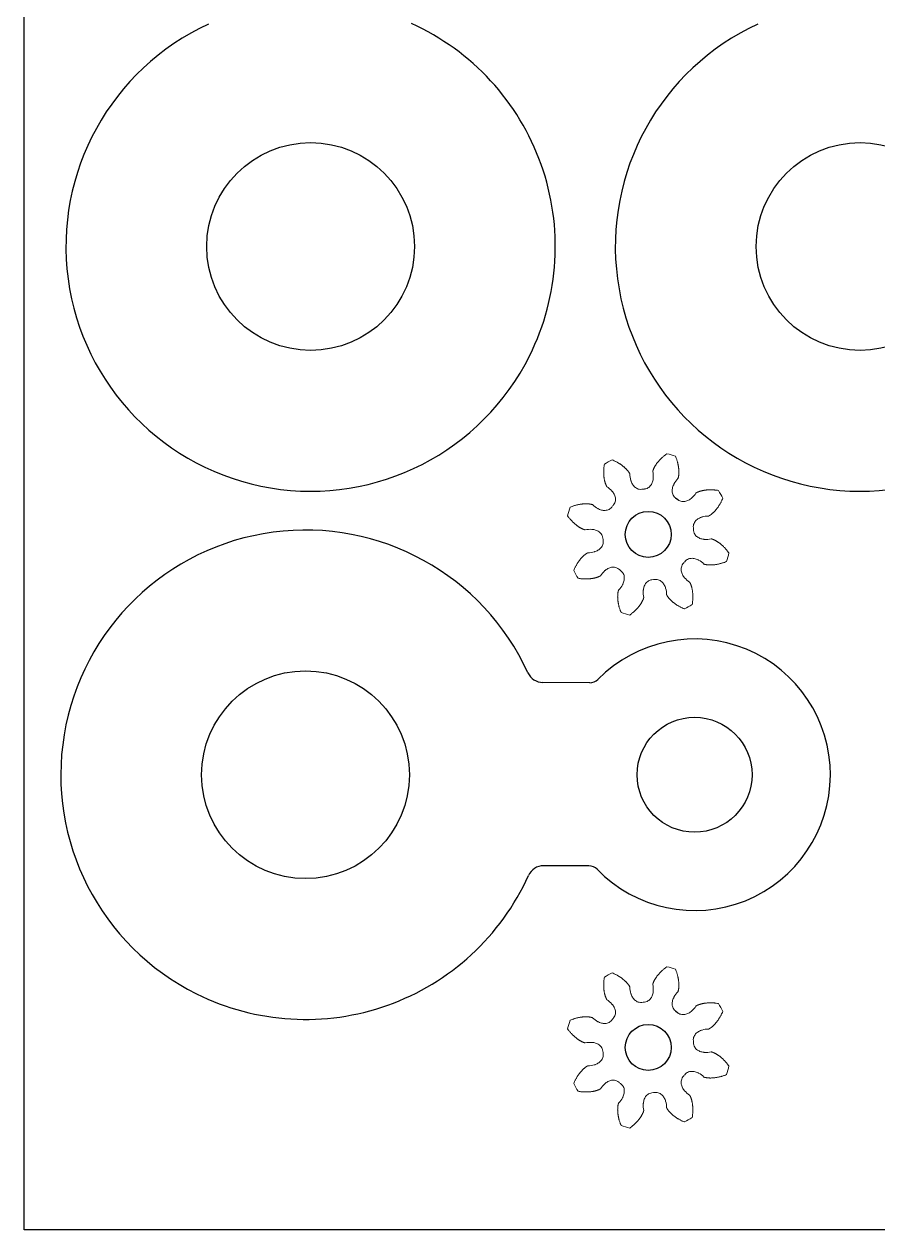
# Model space of a CAD drawing. Header units: inches. Extents: x -135.5 to -117.5, y -14 to -2.
# Drawn here: x -135.47 to -130.83, y -13.98 to -7.43 of the extents above; entities that cross this region are included whole.
import ezdxf

# ---------------------------------------------------------------- set-up
doc = ezdxf.new("R2010")
doc.units = ezdxf.units.IN
doc.header["$MEASUREMENT"] = 0
doc.layers.add('Layer4', color=6, linetype='Continuous')
doc.layers.add('Layer6', color=2, linetype='Continuous')

msp = doc.modelspace()

# ---------------------------------------------------------------- linework, layer by layer
at = {"color": 7, "linetype": 'Continuous', "lineweight": 15}
for centre, radius, start, end in [((-132.0769, -10.1997), 0.45, 70.82739, 77.02975), ((-132.0769, -10.1997), 0.45, 115.82739, 122.02975), ((-132.0769, -10.1997), 0.2475, 94.70435, 98.15279), ((-132.0769, -10.1997), 0.45, 25.82739, 32.02975), ((-132.0769, -10.1997), 0.45, 160.82739, 167.02975), ((-132.0769, -10.1997), 0.2475, 139.70435, 143.15279), ((-132.0769, -10.1997), 0.2475, 184.70435, 188.15279), ((-132.0769, -10.1997), 0.2475, 4.70435, 8.15279), ((-132.0769, -10.1997), 0.2475, 319.70435, 323.15279), ((-132.0769, -10.1997), 0.45, 340.82739, 347.02975), ((-132.0769, -10.1997), 0.45, 205.82739, 212.02975), ((-132.0769, -10.1997), 0.2475, 229.70435, 233.15279), ((-132.0769, -10.1997), 0.2475, 274.70435, 278.15279), ((-132.0769, -10.1997), 0.45, 295.82739, 302.02975), ((-132.0769, -10.1997), 0.45, 250.82739, 257.02975), ((-132.0769, -12.9883), 0.45, 115.82739, 122.02975), ((-132.0769, -12.9883), 0.45, 70.82739, 77.02975), ((-132.0769, -12.9883), 0.2475, 94.70435, 98.15279), ((-132.0769, -12.9883), 0.45, 25.82739, 32.02975), ((-132.0769, -12.9883), 0.45, 160.82739, 167.02975), ((-132.0769, -12.9883), 0.2475, 139.70435, 143.15279), ((-132.0769, -12.9883), 0.2475, 4.70435, 8.15279), ((-132.0769, -12.9883), 0.2475, 184.70435, 188.15279), ((-132.0769, -12.9883), 0.45, 340.82739, 347.02975), ((-132.0769, -12.9883), 0.2475, 319.70435, 323.15279), ((-132.0769, -12.9883), 0.45, 205.82739, 212.02975), ((-132.0769, -12.9883), 0.2475, 229.70435, 233.15279), ((-132.0769, -12.9883), 0.2475, 274.70435, 278.15279), ((-132.0769, -12.9883), 0.45, 295.82739, 302.02975), ((-132.0769, -12.9883), 0.45, 250.82739, 257.02975)]:
    msp.add_arc(centre, radius, start, end, dxfattribs=at)
for points, knots in [([(-132.0526, -9.8573), (-132.0524, -9.8566), (-132.0521, -9.8554), (-132.0515, -9.8535), (-132.0509, -9.8516), (-132.0501, -9.8494), (-132.0493, -9.8471), (-132.0482, -9.8446), (-132.0471, -9.8419), (-132.0457, -9.8391), (-132.0442, -9.8361), (-132.0426, -9.8329), (-132.0407, -9.8296), (-132.0387, -9.8261), (-132.0364, -9.8226), (-132.0339, -9.8189), (-132.0312, -9.8151), (-132.0283, -9.8111), (-132.0252, -9.8071), (-132.0218, -9.803), (-132.0182, -9.7988), (-132.0143, -9.7946), (-132.0102, -9.7903), (-132.0058, -9.786), (-132.0011, -9.7816), (-131.9962, -9.7772), (-131.991, -9.7728), (-131.9842, -9.7673), (-131.9791, -9.7635), (-131.9759, -9.7611)], [0, 0, 0, 0, 0.0152279, 0.0296475, 0.0457635, 0.0635759, 0.0830848, 0.10429, 0.1271917, 0.1517898, 0.1780843, 0.2060752, 0.2357626, 0.2671464, 0.3002266, 0.3350032, 0.3714762, 0.4096457, 0.4495116, 0.4910739, 0.5343326, 0.5792877, 0.6259393, 0.6742873, 0.7243317, 0.7760725, 0.8295097, 0.8846434, 0.9790812, 0.9790812, 0.9790812, 0.9790812]), ([(-132.3018, -9.9404), (-132.3021, -9.9398), (-132.3027, -9.9387), (-132.3037, -9.937), (-132.3046, -9.9352), (-132.3056, -9.9331), (-132.3066, -9.9308), (-132.3077, -9.9283), (-132.3088, -9.9256), (-132.3098, -9.9227), (-132.3109, -9.9195), (-132.312, -9.9161), (-132.313, -9.9124), (-132.314, -9.9085), (-132.3149, -9.9044), (-132.3158, -9.9), (-132.3166, -9.8954), (-132.3173, -9.8906), (-132.3179, -9.8855), (-132.3184, -9.8803), (-132.3188, -9.8747), (-132.319, -9.869), (-132.3192, -9.863), (-132.3191, -9.8569), (-132.3189, -9.8505), (-132.3186, -9.8439), (-132.318, -9.837), (-132.3171, -9.8284), (-132.3162, -9.8221), (-132.3155, -9.8182)], [0, 0, 0, 0, 0.0152279, 0.0296475, 0.0457635, 0.0635759, 0.0830848, 0.10429, 0.1271917, 0.1517898, 0.1780843, 0.2060752, 0.2357626, 0.2671464, 0.3002266, 0.3350032, 0.3714762, 0.4096457, 0.4495116, 0.4910739, 0.5343326, 0.5792877, 0.6259393, 0.6742873, 0.7243317, 0.7760725, 0.8295097, 0.8846434, 0.9790812, 0.9790812, 0.9790812, 0.9790812]), ([(-132.2729, -9.7946), (-132.2692, -9.7962), (-132.2634, -9.7988), (-132.2556, -9.8026), (-132.2496, -9.8057), (-132.2438, -9.8089), (-132.2382, -9.8122), (-132.233, -9.8154), (-132.228, -9.8187), (-132.2233, -9.822), (-132.2188, -9.8252), (-132.2146, -9.8285), (-132.2107, -9.8317), (-132.2069, -9.8348), (-132.2035, -9.838), (-132.2002, -9.841), (-132.1972, -9.844), (-132.1945, -9.8469), (-132.1919, -9.8497), (-132.1896, -9.8524), (-132.1875, -9.855), (-132.1855, -9.8575), (-132.1838, -9.8599), (-132.1822, -9.8621), (-132.1809, -9.8642), (-132.1796, -9.8661), (-132.1786, -9.8679), (-132.1776, -9.8696), (-132.1771, -9.8707), (-132.1768, -9.8713)], [0.0209188, 0.0209188, 0.0209188, 0.0209188, 0.1153566, 0.1704903, 0.2239275, 0.2756683, 0.3257127, 0.3740607, 0.4207123, 0.4656674, 0.5089261, 0.5504884, 0.5903543, 0.6285238, 0.6649968, 0.6997734, 0.7328536, 0.7642374, 0.7939248, 0.8219157, 0.8482102, 0.8728083, 0.89571, 0.9169152, 0.9364241, 0.9542365, 0.9703525, 0.9847721, 1, 1, 1, 1]), ([(-131.9291, -9.7746), (-131.9276, -9.7783), (-131.9253, -9.7843), (-131.9225, -9.7925), (-131.9204, -9.799), (-131.9186, -9.8054), (-131.917, -9.8115), (-131.9156, -9.8176), (-131.9144, -9.8234), (-131.9133, -9.8291), (-131.9125, -9.8345), (-131.9118, -9.8398), (-131.9113, -9.8449), (-131.9109, -9.8497), (-131.9106, -9.8544), (-131.9105, -9.8588), (-131.9105, -9.8631), (-131.9106, -9.8671), (-131.9108, -9.8709), (-131.911, -9.8744), (-131.9114, -9.8778), (-131.9118, -9.8809), (-131.9122, -9.8838), (-131.9127, -9.8865), (-131.9132, -9.8889), (-131.9137, -9.8911), (-131.9142, -9.8931), (-131.9147, -9.895), (-131.9151, -9.8962), (-131.9153, -9.8968)], [0.0209188, 0.0209188, 0.0209188, 0.0209188, 0.1153566, 0.1704903, 0.2239275, 0.2756683, 0.3257127, 0.3740607, 0.4207123, 0.4656674, 0.5089261, 0.5504884, 0.5903543, 0.6285238, 0.6649968, 0.6997734, 0.7328536, 0.7642374, 0.7939248, 0.8219157, 0.8482102, 0.8728083, 0.89571, 0.9169152, 0.9364241, 0.9542365, 0.9703525, 0.9847721, 1, 1, 1, 1]), ([(-132.1768, -9.8713), (-132.1766, -9.8835), (-132.1748, -9.897), (-132.1694, -9.9133), (-132.1661, -9.9212), (-132.1607, -9.9305), (-132.1541, -9.9388), (-132.1462, -9.9459), (-132.1368, -9.9515), (-132.1252, -9.9551), (-132.1166, -9.9552), (-132.112, -9.9547)], [0, 0, 0, 0, 0.306726, 0.338545, 0.431297, 0.520991, 0.609117, 0.697485, 0.787996, 0.882016, 1, 1, 1, 1]), ([(-132.0972, -9.953), (-132.0925, -9.9525), (-132.0842, -9.9505), (-132.0737, -9.9444), (-132.0658, -9.9369), (-132.0596, -9.9282), (-132.055, -9.9186), (-132.0518, -9.9083), (-132.0504, -9.8999), (-132.0487, -9.8828), (-132.05, -9.8692), (-132.0526, -9.8573)], [0, 0, 0, 0, 0.117984, 0.212004, 0.302515, 0.390883, 0.479009, 0.568703, 0.661455, 0.693274, 1, 1, 1, 1]), ([(-132.2656, -10.0396), (-132.2627, -10.036), (-132.2582, -10.0287), (-132.2552, -10.0169), (-132.2548, -10.006), (-132.2566, -9.9955), (-132.2602, -9.9854), (-132.2652, -9.9759), (-132.2701, -9.9689), (-132.281, -9.9557), (-132.2915, -9.947), (-132.3018, -9.9404)], [0, 0, 0, 0, 0.117984, 0.212004, 0.302515, 0.390883, 0.479009, 0.568703, 0.661455, 0.693274, 1, 1, 1, 1]), ([(-131.9153, -9.8968), (-131.9238, -9.9056), (-131.9322, -9.9164), (-131.9398, -9.9317), (-131.9431, -9.9396), (-131.9458, -9.95), (-131.947, -9.9606), (-131.9465, -9.9712), (-131.9437, -9.9818), (-131.9381, -9.9926), (-131.9321, -9.9987), (-131.9285, -10.0016)], [0, 0, 0, 0, 0.306726, 0.338545, 0.431297, 0.520991, 0.609117, 0.697485, 0.787996, 0.882016, 1, 1, 1, 1]), ([(-131.8176, -9.9748), (-131.817, -9.9744), (-131.8159, -9.9738), (-131.8142, -9.9728), (-131.8124, -9.9719), (-131.8103, -9.9709), (-131.8081, -9.9699), (-131.8056, -9.9688), (-131.8028, -9.9678), (-131.7999, -9.9667), (-131.7967, -9.9656), (-131.7933, -9.9646), (-131.7896, -9.9635), (-131.7857, -9.9626), (-131.7816, -9.9616), (-131.7772, -9.9608), (-131.7726, -9.96), (-131.7678, -9.9593), (-131.7628, -9.9586), (-131.7575, -9.9581), (-131.752, -9.9577), (-131.7462, -9.9575), (-131.7403, -9.9574), (-131.7341, -9.9574), (-131.7277, -9.9576), (-131.7211, -9.958), (-131.7143, -9.9585), (-131.7057, -9.9595), (-131.6993, -9.9603), (-131.6954, -9.961)], [0, 0, 0, 0, 0.0152279, 0.0296475, 0.0457635, 0.0635759, 0.0830848, 0.10429, 0.1271917, 0.1517898, 0.1780843, 0.2060752, 0.2357626, 0.2671464, 0.3002266, 0.3350032, 0.3714762, 0.4096457, 0.4495116, 0.4910739, 0.5343326, 0.5792877, 0.6259393, 0.6742873, 0.7243317, 0.7760725, 0.8295097, 0.8846434, 0.9790812, 0.9790812, 0.9790812, 0.9790812]), ([(-131.9168, -10.0109), (-131.9132, -10.0138), (-131.9059, -10.0183), (-131.8941, -10.0214), (-131.8832, -10.0217), (-131.8727, -10.0199), (-131.8627, -10.0164), (-131.8531, -10.0113), (-131.8461, -10.0064), (-131.8329, -9.9955), (-131.8242, -9.985), (-131.8176, -9.9748)], [0, 0, 0, 0, 0.117984, 0.212004, 0.302515, 0.390883, 0.479009, 0.568703, 0.661455, 0.693274, 1, 1, 1, 1]), ([(-131.6718, -10.0036), (-131.6734, -10.0073), (-131.676, -10.0131), (-131.6798, -10.0209), (-131.6829, -10.027), (-131.6861, -10.0328), (-131.6894, -10.0383), (-131.6926, -10.0435), (-131.6959, -10.0485), (-131.6992, -10.0532), (-131.7024, -10.0577), (-131.7057, -10.0619), (-131.7089, -10.0659), (-131.7121, -10.0696), (-131.7152, -10.0731), (-131.7182, -10.0763), (-131.7212, -10.0793), (-131.7241, -10.0821), (-131.7269, -10.0846), (-131.7296, -10.0869), (-131.7322, -10.0891), (-131.7347, -10.091), (-131.7371, -10.0927), (-131.7393, -10.0943), (-131.7414, -10.0957), (-131.7433, -10.0969), (-131.7451, -10.0979), (-131.7468, -10.0989), (-131.7479, -10.0995), (-131.7485, -10.0998)], [0.0209188, 0.0209188, 0.0209188, 0.0209188, 0.1153566, 0.1704903, 0.2239275, 0.2756683, 0.3257127, 0.3740607, 0.4207123, 0.4656674, 0.5089261, 0.5504884, 0.5903543, 0.6285238, 0.6649968, 0.6997734, 0.7328536, 0.7642374, 0.7939248, 0.8219157, 0.8482102, 0.8728083, 0.89571, 0.9169152, 0.9364241, 0.9542365, 0.9703525, 0.9847721, 1, 1, 1, 1]), ([(-132.5019, -10.0519), (-132.4982, -10.0504), (-132.4922, -10.0481), (-132.484, -10.0453), (-132.4775, -10.0432), (-132.4712, -10.0414), (-132.465, -10.0398), (-132.459, -10.0384), (-132.4531, -10.0371), (-132.4475, -10.0361), (-132.442, -10.0353), (-132.4367, -10.0346), (-132.4317, -10.0341), (-132.4268, -10.0337), (-132.4221, -10.0334), (-132.4177, -10.0333), (-132.4135, -10.0333), (-132.4095, -10.0334), (-132.4057, -10.0336), (-132.4021, -10.0338), (-132.3988, -10.0342), (-132.3956, -10.0346), (-132.3927, -10.035), (-132.3901, -10.0355), (-132.3876, -10.036), (-132.3854, -10.0365), (-132.3834, -10.037), (-132.3815, -10.0375), (-132.3803, -10.0379), (-132.3797, -10.0381)], [0.0209188, 0.0209188, 0.0209188, 0.0209188, 0.1153566, 0.1704903, 0.2239275, 0.2756683, 0.3257127, 0.3740607, 0.4207123, 0.4656674, 0.5089261, 0.5504884, 0.5903543, 0.6285238, 0.6649968, 0.6997734, 0.7328536, 0.7642374, 0.7939248, 0.8219157, 0.8482102, 0.8728083, 0.89571, 0.9169152, 0.9364241, 0.9542365, 0.9703525, 0.9847721, 1, 1, 1, 1]), ([(-132.3797, -10.0381), (-132.3709, -10.0466), (-132.3601, -10.0549), (-132.3448, -10.0626), (-132.3369, -10.0659), (-132.3265, -10.0686), (-132.3159, -10.0698), (-132.3053, -10.0692), (-132.2947, -10.0665), (-132.2839, -10.0609), (-132.2778, -10.0549), (-132.2749, -10.0512)], [0, 0, 0, 0, 0.306726, 0.338545, 0.431297, 0.520991, 0.609117, 0.697485, 0.787996, 0.882016, 1, 1, 1, 1]), ([(-132.4193, -10.1753), (-132.4199, -10.1752), (-132.4211, -10.1749), (-132.423, -10.1743), (-132.4249, -10.1737), (-132.4271, -10.1729), (-132.4294, -10.1721), (-132.4319, -10.171), (-132.4346, -10.1699), (-132.4375, -10.1685), (-132.4405, -10.167), (-132.4436, -10.1654), (-132.4469, -10.1635), (-132.4504, -10.1614), (-132.454, -10.1592), (-132.4577, -10.1567), (-132.4615, -10.154), (-132.4654, -10.1511), (-132.4694, -10.148), (-132.4735, -10.1446), (-132.4777, -10.141), (-132.4819, -10.1371), (-132.4862, -10.133), (-132.4906, -10.1286), (-132.495, -10.1239), (-132.4994, -10.119), (-132.5038, -10.1138), (-132.5092, -10.107), (-132.513, -10.1019), (-132.5154, -10.0987)], [0, 0, 0, 0, 0.0152279, 0.0296475, 0.0457635, 0.0635759, 0.0830848, 0.10429, 0.1271917, 0.1517898, 0.1780843, 0.2060752, 0.2357626, 0.2671464, 0.3002266, 0.3350032, 0.3714762, 0.4096457, 0.4495116, 0.4910739, 0.5343326, 0.5792877, 0.6259393, 0.6742873, 0.7243317, 0.7760725, 0.8295097, 0.8846434, 0.9790812, 0.9790812, 0.9790812, 0.9790812]), ([(-131.7485, -10.0998), (-131.7607, -10.0999), (-131.7742, -10.1017), (-131.7905, -10.1071), (-131.7984, -10.1104), (-131.8077, -10.1158), (-131.816, -10.1224), (-131.8231, -10.1304), (-131.8287, -10.1398), (-131.8323, -10.1513), (-131.8324, -10.1599), (-131.8319, -10.1646)], [0, 0, 0, 0, 0.306726, 0.338545, 0.431297, 0.520991, 0.609117, 0.697485, 0.787996, 0.882016, 1, 1, 1, 1]), ([(-132.3235, -10.22), (-132.324, -10.2153), (-132.326, -10.207), (-132.3322, -10.1965), (-132.3397, -10.1886), (-132.3484, -10.1824), (-132.3579, -10.1778), (-132.3682, -10.1746), (-132.3767, -10.1731), (-132.3937, -10.1715), (-132.4073, -10.1728), (-132.4193, -10.1753)], [0, 0, 0, 0, 0.117984, 0.212004, 0.302515, 0.390883, 0.479009, 0.568703, 0.661455, 0.693274, 1, 1, 1, 1]), ([(-131.8302, -10.1794), (-131.8297, -10.184), (-131.8277, -10.1923), (-131.8216, -10.2028), (-131.8141, -10.2108), (-131.8054, -10.2169), (-131.7958, -10.2215), (-131.7855, -10.2247), (-131.7771, -10.2262), (-131.76, -10.2278), (-131.7464, -10.2265), (-131.7345, -10.224)], [0, 0, 0, 0, 0.117984, 0.212004, 0.302515, 0.390883, 0.479009, 0.568703, 0.661455, 0.693274, 1, 1, 1, 1]), ([(-131.7345, -10.224), (-131.7339, -10.2241), (-131.7326, -10.2245), (-131.7308, -10.225), (-131.7288, -10.2256), (-131.7267, -10.2264), (-131.7243, -10.2273), (-131.7218, -10.2283), (-131.7191, -10.2295), (-131.7163, -10.2308), (-131.7133, -10.2323), (-131.7101, -10.234), (-131.7068, -10.2358), (-131.7034, -10.2379), (-131.6998, -10.2401), (-131.6961, -10.2426), (-131.6923, -10.2453), (-131.6884, -10.2482), (-131.6843, -10.2513), (-131.6802, -10.2547), (-131.6761, -10.2584), (-131.6718, -10.2622), (-131.6675, -10.2664), (-131.6632, -10.2708), (-131.6588, -10.2754), (-131.6544, -10.2804), (-131.65, -10.2856), (-131.6445, -10.2923), (-131.6407, -10.2974), (-131.6384, -10.3007)], [0, 0, 0, 0, 0.0152279, 0.0296475, 0.0457635, 0.0635759, 0.0830848, 0.10429, 0.1271917, 0.1517898, 0.1780843, 0.2060752, 0.2357626, 0.2671464, 0.3002266, 0.3350032, 0.3714762, 0.4096457, 0.4495116, 0.4910739, 0.5343326, 0.5792877, 0.6259393, 0.6742873, 0.7243317, 0.7760725, 0.8295097, 0.8846434, 0.9790812, 0.9790812, 0.9790812, 0.9790812]), ([(-132.4053, -10.2996), (-132.393, -10.2994), (-132.3795, -10.2976), (-132.3632, -10.2922), (-132.3554, -10.2889), (-132.346, -10.2835), (-132.3377, -10.2769), (-132.3306, -10.269), (-132.3251, -10.2595), (-132.3214, -10.248), (-132.3213, -10.2394), (-132.3219, -10.2348)], [0, 0, 0, 0, 0.306726, 0.338545, 0.431297, 0.520991, 0.609117, 0.697485, 0.787996, 0.882016, 1, 1, 1, 1]), ([(-132.4819, -10.3957), (-132.4804, -10.392), (-132.4778, -10.3862), (-132.474, -10.3784), (-132.4708, -10.3723), (-132.4676, -10.3666), (-132.4644, -10.361), (-132.4611, -10.3558), (-132.4578, -10.3508), (-132.4546, -10.3461), (-132.4513, -10.3416), (-132.4481, -10.3374), (-132.4449, -10.3334), (-132.4417, -10.3297), (-132.4386, -10.3263), (-132.4355, -10.323), (-132.4325, -10.32), (-132.4296, -10.3173), (-132.4268, -10.3147), (-132.4241, -10.3124), (-132.4215, -10.3102), (-132.419, -10.3083), (-132.4167, -10.3066), (-132.4144, -10.305), (-132.4124, -10.3036), (-132.4104, -10.3024), (-132.4087, -10.3014), (-132.407, -10.3004), (-132.4058, -10.2998), (-132.4053, -10.2996)], [0.0209188, 0.0209188, 0.0209188, 0.0209188, 0.1153566, 0.1704903, 0.2239275, 0.2756683, 0.3257127, 0.3740607, 0.4207123, 0.4656674, 0.5089261, 0.5504884, 0.5903543, 0.6285238, 0.6649968, 0.6997734, 0.7328536, 0.7642374, 0.7939248, 0.8219157, 0.8482102, 0.8728083, 0.89571, 0.9169152, 0.9364241, 0.9542365, 0.9703525, 0.9847721, 1, 1, 1, 1]), ([(-131.774, -10.3612), (-131.7828, -10.3527), (-131.7936, -10.3444), (-131.8089, -10.3367), (-131.8168, -10.3335), (-131.8272, -10.3307), (-131.8378, -10.3295), (-131.8485, -10.3301), (-131.859, -10.3328), (-131.8698, -10.3384), (-131.8759, -10.3444), (-131.8788, -10.3481)], [0, 0, 0, 0, 0.306726, 0.338545, 0.431297, 0.520991, 0.609117, 0.697485, 0.787996, 0.882016, 1, 1, 1, 1]), ([(-131.6518, -10.3474), (-131.6556, -10.349), (-131.6615, -10.3512), (-131.6697, -10.354), (-131.6762, -10.3561), (-131.6826, -10.3579), (-131.6888, -10.3596), (-131.6948, -10.361), (-131.7006, -10.3622), (-131.7063, -10.3632), (-131.7117, -10.3641), (-131.717, -10.3647), (-131.7221, -10.3653), (-131.7269, -10.3656), (-131.7316, -10.3659), (-131.736, -10.366), (-131.7403, -10.366), (-131.7443, -10.3659), (-131.7481, -10.3657), (-131.7516, -10.3655), (-131.755, -10.3651), (-131.7581, -10.3648), (-131.761, -10.3643), (-131.7637, -10.3639), (-131.7661, -10.3634), (-131.7683, -10.3628), (-131.7703, -10.3623), (-131.7722, -10.3618), (-131.7734, -10.3614), (-131.774, -10.3612)], [0.0209188, 0.0209188, 0.0209188, 0.0209188, 0.1153566, 0.1704903, 0.2239275, 0.2756683, 0.3257127, 0.3740607, 0.4207123, 0.4656674, 0.5089261, 0.5504884, 0.5903543, 0.6285238, 0.6649968, 0.6997734, 0.7328536, 0.7642374, 0.7939248, 0.8219157, 0.8482102, 0.8728083, 0.89571, 0.9169152, 0.9364241, 0.9542365, 0.9703525, 0.9847721, 1, 1, 1, 1]), ([(-132.2369, -10.3884), (-132.2406, -10.3855), (-132.2479, -10.381), (-132.2596, -10.378), (-132.2705, -10.3776), (-132.2811, -10.3794), (-132.2911, -10.3829), (-132.3006, -10.388), (-132.3076, -10.3929), (-132.3208, -10.4038), (-132.3295, -10.4143), (-132.3362, -10.4246)], [0, 0, 0, 0, 0.117984, 0.212004, 0.302515, 0.390883, 0.479009, 0.568703, 0.661455, 0.693274, 1, 1, 1, 1]), ([(-132.2384, -10.5025), (-132.2299, -10.4937), (-132.2216, -10.4829), (-132.2139, -10.4676), (-132.2107, -10.4597), (-132.2079, -10.4493), (-132.2067, -10.4387), (-132.2073, -10.4281), (-132.21, -10.4175), (-132.2156, -10.4067), (-132.2216, -10.4006), (-132.2253, -10.3977)], [0, 0, 0, 0, 0.306726, 0.338545, 0.431297, 0.520991, 0.609117, 0.697485, 0.787996, 0.882016, 1, 1, 1, 1]), ([(-131.8881, -10.3597), (-131.891, -10.3634), (-131.8955, -10.3707), (-131.8986, -10.3824), (-131.8989, -10.3933), (-131.8971, -10.4038), (-131.8936, -10.4139), (-131.8886, -10.4234), (-131.8836, -10.4304), (-131.8728, -10.4436), (-131.8622, -10.4523), (-131.852, -10.459)], [0, 0, 0, 0, 0.117984, 0.212004, 0.302515, 0.390883, 0.479009, 0.568703, 0.661455, 0.693274, 1, 1, 1, 1]), ([(-132.3362, -10.4246), (-132.3367, -10.4249), (-132.3378, -10.4255), (-132.3395, -10.4265), (-132.3414, -10.4274), (-132.3434, -10.4284), (-132.3457, -10.4294), (-132.3482, -10.4305), (-132.3509, -10.4316), (-132.3539, -10.4326), (-132.3571, -10.4337), (-132.3605, -10.4347), (-132.3641, -10.4358), (-132.368, -10.4368), (-132.3721, -10.4377), (-132.3765, -10.4386), (-132.3811, -10.4393), (-132.3859, -10.4401), (-132.391, -10.4407), (-132.3963, -10.4412), (-132.4018, -10.4416), (-132.4075, -10.4418), (-132.4135, -10.4419), (-132.4197, -10.4419), (-132.4261, -10.4417), (-132.4327, -10.4413), (-132.4395, -10.4408), (-132.4481, -10.4399), (-132.4544, -10.439), (-132.4584, -10.4383)], [0, 0, 0, 0, 0.0152279, 0.0296475, 0.0457635, 0.0635759, 0.0830848, 0.10429, 0.1271917, 0.1517898, 0.1780843, 0.2060752, 0.2357626, 0.2671464, 0.3002266, 0.3350032, 0.3714762, 0.4096457, 0.4495116, 0.4910739, 0.5343326, 0.5792877, 0.6259393, 0.6742873, 0.7243317, 0.7760725, 0.8295097, 0.8846434, 0.9790812, 0.9790812, 0.9790812, 0.9790812]), ([(-132.0566, -10.4463), (-132.0612, -10.4468), (-132.0696, -10.4488), (-132.08, -10.455), (-132.088, -10.4625), (-132.0941, -10.4712), (-132.0987, -10.4807), (-132.1019, -10.491), (-132.1034, -10.4994), (-132.105, -10.5165), (-132.1037, -10.5301), (-132.1012, -10.542)], [0, 0, 0, 0, 0.117984, 0.212004, 0.302515, 0.390883, 0.479009, 0.568703, 0.661455, 0.693274, 1, 1, 1, 1]), ([(-131.977, -10.528), (-131.9772, -10.5158), (-131.9789, -10.5023), (-131.9843, -10.486), (-131.9876, -10.4781), (-131.993, -10.4688), (-131.9996, -10.4605), (-132.0076, -10.4534), (-132.017, -10.4479), (-132.0286, -10.4442), (-132.0371, -10.4441), (-132.0418, -10.4447)], [0, 0, 0, 0, 0.306726, 0.338545, 0.431297, 0.520991, 0.609117, 0.697485, 0.787996, 0.882016, 1, 1, 1, 1]), ([(-131.852, -10.459), (-131.8516, -10.4595), (-131.851, -10.4606), (-131.8501, -10.4623), (-131.8491, -10.4641), (-131.8481, -10.4662), (-131.8471, -10.4685), (-131.846, -10.471), (-131.845, -10.4737), (-131.8439, -10.4766), (-131.8428, -10.4798), (-131.8418, -10.4833), (-131.8408, -10.4869), (-131.8398, -10.4908), (-131.8388, -10.4949), (-131.838, -10.4993), (-131.8372, -10.5039), (-131.8365, -10.5087), (-131.8359, -10.5138), (-131.8353, -10.5191), (-131.835, -10.5246), (-131.8347, -10.5303), (-131.8346, -10.5363), (-131.8346, -10.5425), (-131.8348, -10.5489), (-131.8352, -10.5555), (-131.8357, -10.5623), (-131.8367, -10.5709), (-131.8376, -10.5772), (-131.8382, -10.5812)], [0, 0, 0, 0, 0.0152279, 0.0296475, 0.0457635, 0.0635759, 0.0830848, 0.10429, 0.1271917, 0.1517898, 0.1780843, 0.2060752, 0.2357626, 0.2671464, 0.3002266, 0.3350032, 0.3714762, 0.4096457, 0.4495116, 0.4910739, 0.5343326, 0.5792877, 0.6259393, 0.6742873, 0.7243317, 0.7760725, 0.8295097, 0.8846434, 0.9790812, 0.9790812, 0.9790812, 0.9790812]), ([(-132.2247, -10.6247), (-132.2262, -10.621), (-132.2284, -10.615), (-132.2313, -10.6068), (-132.2333, -10.6003), (-132.2352, -10.594), (-132.2368, -10.5878), (-132.2382, -10.5818), (-132.2394, -10.5759), (-132.2404, -10.5703), (-132.2413, -10.5648), (-132.2419, -10.5595), (-132.2425, -10.5545), (-132.2429, -10.5496), (-132.2431, -10.5449), (-132.2432, -10.5405), (-132.2432, -10.5363), (-132.2431, -10.5322), (-132.243, -10.5285), (-132.2427, -10.5249), (-132.2424, -10.5215), (-132.242, -10.5184), (-132.2415, -10.5155), (-132.2411, -10.5129), (-132.2406, -10.5104), (-132.2401, -10.5082), (-132.2396, -10.5062), (-132.239, -10.5043), (-132.2386, -10.5031), (-132.2384, -10.5025)], [0.0209188, 0.0209188, 0.0209188, 0.0209188, 0.1153566, 0.1704903, 0.2239275, 0.2756683, 0.3257127, 0.3740607, 0.4207123, 0.4656674, 0.5089261, 0.5504884, 0.5903543, 0.6285238, 0.6649968, 0.6997734, 0.7328536, 0.7642374, 0.7939248, 0.8219157, 0.8482102, 0.8728083, 0.89571, 0.9169152, 0.9364241, 0.9542365, 0.9703525, 0.9847721, 1, 1, 1, 1]), ([(-132.1012, -10.542), (-132.1013, -10.5427), (-132.1017, -10.5439), (-132.1022, -10.5458), (-132.1028, -10.5477), (-132.1036, -10.5499), (-132.1045, -10.5522), (-132.1055, -10.5547), (-132.1067, -10.5574), (-132.108, -10.5603), (-132.1095, -10.5633), (-132.1112, -10.5664), (-132.113, -10.5697), (-132.1151, -10.5732), (-132.1174, -10.5768), (-132.1198, -10.5805), (-132.1225, -10.5843), (-132.1254, -10.5882), (-132.1286, -10.5922), (-132.1319, -10.5963), (-132.1356, -10.6005), (-132.1394, -10.6047), (-132.1436, -10.609), (-132.148, -10.6134), (-132.1526, -10.6177), (-132.1576, -10.6221), (-132.1628, -10.6266), (-132.1695, -10.632), (-132.1746, -10.6358), (-132.1779, -10.6382)], [0, 0, 0, 0, 0.0152279, 0.0296475, 0.0457635, 0.0635759, 0.0830848, 0.10429, 0.1271917, 0.1517898, 0.1780843, 0.2060752, 0.2357626, 0.2671464, 0.3002266, 0.3350032, 0.3714762, 0.4096457, 0.4495116, 0.4910739, 0.5343326, 0.5792877, 0.6259393, 0.6742873, 0.7243317, 0.7760725, 0.8295097, 0.8846434, 0.9790812, 0.9790812, 0.9790812, 0.9790812]), ([(-131.8808, -10.6047), (-131.8845, -10.6031), (-131.8904, -10.6005), (-131.8981, -10.5967), (-131.9042, -10.5936), (-131.91, -10.5904), (-131.9155, -10.5872), (-131.9208, -10.5839), (-131.9257, -10.5806), (-131.9305, -10.5774), (-131.9349, -10.5741), (-131.9391, -10.5708), (-131.9431, -10.5676), (-131.9468, -10.5645), (-131.9503, -10.5613), (-131.9535, -10.5583), (-131.9565, -10.5553), (-131.9593, -10.5524), (-131.9618, -10.5496), (-131.9642, -10.5469), (-131.9663, -10.5443), (-131.9682, -10.5418), (-131.97, -10.5394), (-131.9715, -10.5372), (-131.9729, -10.5351), (-131.9741, -10.5332), (-131.9751, -10.5314), (-131.9761, -10.5297), (-131.9767, -10.5286), (-131.977, -10.528)], [0.0209188, 0.0209188, 0.0209188, 0.0209188, 0.1153566, 0.1704903, 0.2239275, 0.2756683, 0.3257127, 0.3740607, 0.4207123, 0.4656674, 0.5089261, 0.5504884, 0.5903543, 0.6285238, 0.6649968, 0.6997734, 0.7328536, 0.7642374, 0.7939248, 0.8219157, 0.8482102, 0.8728083, 0.89571, 0.9169152, 0.9364241, 0.9542365, 0.9703525, 0.9847721, 1, 1, 1, 1]), ([(-132.2729, -12.5832), (-132.2692, -12.5848), (-132.2634, -12.5874), (-132.2556, -12.5912), (-132.2496, -12.5943), (-132.2438, -12.5975), (-132.2382, -12.6008), (-132.233, -12.604), (-132.228, -12.6073), (-132.2233, -12.6106), (-132.2188, -12.6138), (-132.2146, -12.6171), (-132.2107, -12.6203), (-132.2069, -12.6235), (-132.2035, -12.6266), (-132.2002, -12.6296), (-132.1972, -12.6326), (-132.1945, -12.6355), (-132.1919, -12.6383), (-132.1896, -12.6411), (-132.1875, -12.6437), (-132.1855, -12.6461), (-132.1838, -12.6485), (-132.1822, -12.6507), (-132.1809, -12.6528), (-132.1796, -12.6547), (-132.1786, -12.6565), (-132.1776, -12.6582), (-132.1771, -12.6593), (-132.1768, -12.6599)], [0.0209188, 0.0209188, 0.0209188, 0.0209188, 0.1153566, 0.1704903, 0.2239275, 0.2756683, 0.3257127, 0.3740607, 0.4207123, 0.4656674, 0.5089261, 0.5504884, 0.5903543, 0.6285238, 0.6649968, 0.6997734, 0.7328536, 0.7642374, 0.7939248, 0.8219157, 0.8482102, 0.8728083, 0.89571, 0.9169152, 0.9364241, 0.9542365, 0.9703525, 0.9847721, 1, 1, 1, 1]), ([(-132.0526, -12.6459), (-132.0524, -12.6453), (-132.0521, -12.644), (-132.0515, -12.6422), (-132.0509, -12.6402), (-132.0501, -12.6381), (-132.0493, -12.6357), (-132.0482, -12.6332), (-132.0471, -12.6305), (-132.0457, -12.6277), (-132.0442, -12.6247), (-132.0426, -12.6215), (-132.0407, -12.6182), (-132.0387, -12.6148), (-132.0364, -12.6112), (-132.0339, -12.6075), (-132.0312, -12.6037), (-132.0283, -12.5998), (-132.0252, -12.5957), (-132.0218, -12.5916), (-132.0182, -12.5875), (-132.0143, -12.5832), (-132.0102, -12.5789), (-132.0058, -12.5746), (-132.0011, -12.5702), (-131.9962, -12.5658), (-131.991, -12.5614), (-131.9842, -12.5559), (-131.9791, -12.5521), (-131.9759, -12.5498)], [0, 0, 0, 0, 0.0152279, 0.0296475, 0.0457635, 0.0635759, 0.0830848, 0.10429, 0.1271917, 0.1517898, 0.1780843, 0.2060752, 0.2357626, 0.2671464, 0.3002266, 0.3350032, 0.3714762, 0.4096457, 0.4495116, 0.4910739, 0.5343326, 0.5792877, 0.6259393, 0.6742873, 0.7243317, 0.7760725, 0.8295097, 0.8846434, 0.9790812, 0.9790812, 0.9790812, 0.9790812]), ([(-131.9291, -12.5632), (-131.9276, -12.567), (-131.9253, -12.5729), (-131.9225, -12.5811), (-131.9204, -12.5876), (-131.9186, -12.594), (-131.917, -12.6002), (-131.9156, -12.6062), (-131.9144, -12.612), (-131.9133, -12.6177), (-131.9125, -12.6231), (-131.9118, -12.6284), (-131.9113, -12.6335), (-131.9109, -12.6383), (-131.9106, -12.643), (-131.9105, -12.6475), (-131.9105, -12.6517), (-131.9106, -12.6557), (-131.9108, -12.6595), (-131.911, -12.6631), (-131.9114, -12.6664), (-131.9118, -12.6695), (-131.9122, -12.6724), (-131.9127, -12.6751), (-131.9132, -12.6775), (-131.9137, -12.6797), (-131.9142, -12.6817), (-131.9147, -12.6836), (-131.9151, -12.6848), (-131.9153, -12.6854)], [0.0209188, 0.0209188, 0.0209188, 0.0209188, 0.1153566, 0.1704903, 0.2239275, 0.2756683, 0.3257127, 0.3740607, 0.4207123, 0.4656674, 0.5089261, 0.5504884, 0.5903543, 0.6285238, 0.6649968, 0.6997734, 0.7328536, 0.7642374, 0.7939248, 0.8219157, 0.8482102, 0.8728083, 0.89571, 0.9169152, 0.9364241, 0.9542365, 0.9703525, 0.9847721, 1, 1, 1, 1]), ([(-132.3018, -12.729), (-132.3021, -12.7284), (-132.3027, -12.7273), (-132.3037, -12.7256), (-132.3046, -12.7238), (-132.3056, -12.7217), (-132.3066, -12.7195), (-132.3077, -12.717), (-132.3088, -12.7142), (-132.3098, -12.7113), (-132.3109, -12.7081), (-132.312, -12.7047), (-132.313, -12.701), (-132.314, -12.6971), (-132.3149, -12.693), (-132.3158, -12.6887), (-132.3166, -12.6841), (-132.3173, -12.6792), (-132.3179, -12.6742), (-132.3184, -12.6689), (-132.3188, -12.6634), (-132.319, -12.6576), (-132.3192, -12.6517), (-132.3191, -12.6455), (-132.3189, -12.6391), (-132.3186, -12.6325), (-132.318, -12.6257), (-132.3171, -12.6171), (-132.3162, -12.6108), (-132.3155, -12.6068)], [0, 0, 0, 0, 0.0152279, 0.0296475, 0.0457635, 0.0635759, 0.0830848, 0.10429, 0.1271917, 0.1517898, 0.1780843, 0.2060752, 0.2357626, 0.2671464, 0.3002266, 0.3350032, 0.3714762, 0.4096457, 0.4495116, 0.4910739, 0.5343326, 0.5792877, 0.6259393, 0.6742873, 0.7243317, 0.7760725, 0.8295097, 0.8846434, 0.9790812, 0.9790812, 0.9790812, 0.9790812]), ([(-132.0972, -12.7416), (-132.0925, -12.7411), (-132.0842, -12.7391), (-132.0737, -12.733), (-132.0658, -12.7255), (-132.0596, -12.7168), (-132.055, -12.7072), (-132.0518, -12.6969), (-132.0504, -12.6885), (-132.0487, -12.6714), (-132.05, -12.6578), (-132.0526, -12.6459)], [0, 0, 0, 0, 0.117984, 0.212004, 0.302515, 0.390883, 0.479009, 0.568703, 0.661455, 0.693274, 1, 1, 1, 1]), ([(-132.1768, -12.6599), (-132.1766, -12.6721), (-132.1748, -12.6857), (-132.1694, -12.7019), (-132.1661, -12.7098), (-132.1607, -12.7191), (-132.1541, -12.7274), (-132.1462, -12.7345), (-132.1368, -12.7401), (-132.1252, -12.7438), (-132.1166, -12.7438), (-132.112, -12.7433)], [0, 0, 0, 0, 0.306726, 0.338545, 0.431297, 0.520991, 0.609117, 0.697485, 0.787996, 0.882016, 1, 1, 1, 1]), ([(-131.9153, -12.6854), (-131.9238, -12.6942), (-131.9322, -12.705), (-131.9398, -12.7203), (-131.9431, -12.7282), (-131.9458, -12.7387), (-131.947, -12.7492), (-131.9465, -12.7599), (-131.9437, -12.7704), (-131.9381, -12.7812), (-131.9321, -12.7873), (-131.9285, -12.7902)], [0, 0, 0, 0, 0.306726, 0.338545, 0.431297, 0.520991, 0.609117, 0.697485, 0.787996, 0.882016, 1, 1, 1, 1]), ([(-132.2656, -12.8282), (-132.2627, -12.8246), (-132.2582, -12.8173), (-132.2552, -12.8055), (-132.2548, -12.7946), (-132.2566, -12.7841), (-132.2602, -12.7741), (-132.2652, -12.7645), (-132.2701, -12.7576), (-132.281, -12.7443), (-132.2915, -12.7356), (-132.3018, -12.729)], [0, 0, 0, 0, 0.117984, 0.212004, 0.302515, 0.390883, 0.479009, 0.568703, 0.661455, 0.693274, 1, 1, 1, 1]), ([(-131.9168, -12.7995), (-131.9132, -12.8025), (-131.9059, -12.8069), (-131.8941, -12.81), (-131.8832, -12.8103), (-131.8727, -12.8085), (-131.8627, -12.805), (-131.8531, -12.8), (-131.8461, -12.7951), (-131.8329, -12.7842), (-131.8242, -12.7736), (-131.8176, -12.7634)], [0, 0, 0, 0, 0.117984, 0.212004, 0.302515, 0.390883, 0.479009, 0.568703, 0.661455, 0.693274, 1, 1, 1, 1]), ([(-131.8176, -12.7634), (-131.817, -12.763), (-131.8159, -12.7624), (-131.8142, -12.7615), (-131.8124, -12.7605), (-131.8103, -12.7595), (-131.8081, -12.7585), (-131.8056, -12.7575), (-131.8028, -12.7564), (-131.7999, -12.7553), (-131.7967, -12.7542), (-131.7933, -12.7532), (-131.7896, -12.7522), (-131.7857, -12.7512), (-131.7816, -12.7503), (-131.7772, -12.7494), (-131.7726, -12.7486), (-131.7678, -12.7479), (-131.7628, -12.7473), (-131.7575, -12.7468), (-131.752, -12.7464), (-131.7462, -12.7461), (-131.7403, -12.746), (-131.7341, -12.746), (-131.7277, -12.7462), (-131.7211, -12.7466), (-131.7143, -12.7472), (-131.7057, -12.7481), (-131.6993, -12.749), (-131.6954, -12.7496)], [0, 0, 0, 0, 0.0152279, 0.0296475, 0.0457635, 0.0635759, 0.0830848, 0.10429, 0.1271917, 0.1517898, 0.1780843, 0.2060752, 0.2357626, 0.2671464, 0.3002266, 0.3350032, 0.3714762, 0.4096457, 0.4495116, 0.4910739, 0.5343326, 0.5792877, 0.6259393, 0.6742873, 0.7243317, 0.7760725, 0.8295097, 0.8846434, 0.9790812, 0.9790812, 0.9790812, 0.9790812]), ([(-132.5019, -12.8405), (-132.4982, -12.839), (-132.4922, -12.8367), (-132.484, -12.8339), (-132.4775, -12.8318), (-132.4712, -12.83), (-132.465, -12.8284), (-132.459, -12.827), (-132.4531, -12.8258), (-132.4475, -12.8247), (-132.442, -12.8239), (-132.4367, -12.8232), (-132.4317, -12.8227), (-132.4268, -12.8223), (-132.4221, -12.8221), (-132.4177, -12.8219), (-132.4135, -12.8219), (-132.4095, -12.822), (-132.4057, -12.8222), (-132.4021, -12.8225), (-132.3988, -12.8228), (-132.3956, -12.8232), (-132.3927, -12.8236), (-132.3901, -12.8241), (-132.3876, -12.8246), (-132.3854, -12.8251), (-132.3834, -12.8256), (-132.3815, -12.8261), (-132.3803, -12.8265), (-132.3797, -12.8267)], [0.0209188, 0.0209188, 0.0209188, 0.0209188, 0.1153566, 0.1704903, 0.2239275, 0.2756683, 0.3257127, 0.3740607, 0.4207123, 0.4656674, 0.5089261, 0.5504884, 0.5903543, 0.6285238, 0.6649968, 0.6997734, 0.7328536, 0.7642374, 0.7939248, 0.8219157, 0.8482102, 0.8728083, 0.89571, 0.9169152, 0.9364241, 0.9542365, 0.9703525, 0.9847721, 1, 1, 1, 1]), ([(-132.3797, -12.8267), (-132.3709, -12.8352), (-132.3601, -12.8436), (-132.3448, -12.8512), (-132.3369, -12.8545), (-132.3265, -12.8573), (-132.3159, -12.8585), (-132.3053, -12.8579), (-132.2947, -12.8551), (-132.2839, -12.8495), (-132.2778, -12.8435), (-132.2749, -12.8399)], [0, 0, 0, 0, 0.306726, 0.338545, 0.431297, 0.520991, 0.609117, 0.697485, 0.787996, 0.882016, 1, 1, 1, 1]), ([(-131.6718, -12.7922), (-131.6734, -12.7959), (-131.676, -12.8018), (-131.6798, -12.8095), (-131.6829, -12.8156), (-131.6861, -12.8214), (-131.6894, -12.8269), (-131.6926, -12.8322), (-131.6959, -12.8371), (-131.6992, -12.8419), (-131.7024, -12.8463), (-131.7057, -12.8505), (-131.7089, -12.8545), (-131.7121, -12.8582), (-131.7152, -12.8617), (-131.7182, -12.8649), (-131.7212, -12.8679), (-131.7241, -12.8707), (-131.7269, -12.8732), (-131.7296, -12.8756), (-131.7322, -12.8777), (-131.7347, -12.8796), (-131.7371, -12.8814), (-131.7393, -12.8829), (-131.7414, -12.8843), (-131.7433, -12.8855), (-131.7451, -12.8866), (-131.7468, -12.8875), (-131.7479, -12.8881), (-131.7485, -12.8884)], [0.0209188, 0.0209188, 0.0209188, 0.0209188, 0.1153566, 0.1704903, 0.2239275, 0.2756683, 0.3257127, 0.3740607, 0.4207123, 0.4656674, 0.5089261, 0.5504884, 0.5903543, 0.6285238, 0.6649968, 0.6997734, 0.7328536, 0.7642374, 0.7939248, 0.8219157, 0.8482102, 0.8728083, 0.89571, 0.9169152, 0.9364241, 0.9542365, 0.9703525, 0.9847721, 1, 1, 1, 1]), ([(-132.4193, -12.964), (-132.4199, -12.9638), (-132.4211, -12.9635), (-132.423, -12.9629), (-132.4249, -12.9623), (-132.4271, -12.9616), (-132.4294, -12.9607), (-132.4319, -12.9597), (-132.4346, -12.9585), (-132.4375, -12.9572), (-132.4405, -12.9557), (-132.4436, -12.954), (-132.4469, -12.9521), (-132.4504, -12.9501), (-132.454, -12.9478), (-132.4577, -12.9453), (-132.4615, -12.9426), (-132.4654, -12.9397), (-132.4694, -12.9366), (-132.4735, -12.9332), (-132.4777, -12.9296), (-132.4819, -12.9257), (-132.4862, -12.9216), (-132.4906, -12.9172), (-132.495, -12.9125), (-132.4994, -12.9076), (-132.5038, -12.9024), (-132.5092, -12.8956), (-132.513, -12.8905), (-132.5154, -12.8873)], [0, 0, 0, 0, 0.0152279, 0.0296475, 0.0457635, 0.0635759, 0.0830848, 0.10429, 0.1271917, 0.1517898, 0.1780843, 0.2060752, 0.2357626, 0.2671464, 0.3002266, 0.3350032, 0.3714762, 0.4096457, 0.4495116, 0.4910739, 0.5343326, 0.5792877, 0.6259393, 0.6742873, 0.7243317, 0.7760725, 0.8295097, 0.8846434, 0.9790812, 0.9790812, 0.9790812, 0.9790812]), ([(-131.7485, -12.8884), (-131.7607, -12.8886), (-131.7742, -12.8903), (-131.7905, -12.8957), (-131.7984, -12.899), (-131.8077, -12.9044), (-131.816, -12.911), (-131.8231, -12.919), (-131.8287, -12.9284), (-131.8323, -12.94), (-131.8324, -12.9485), (-131.8319, -12.9532)], [0, 0, 0, 0, 0.306726, 0.338545, 0.431297, 0.520991, 0.609117, 0.697485, 0.787996, 0.882016, 1, 1, 1, 1]), ([(-132.3235, -13.0086), (-132.324, -13.0039), (-132.326, -12.9956), (-132.3322, -12.9851), (-132.3397, -12.9772), (-132.3484, -12.971), (-132.3579, -12.9664), (-132.3682, -12.9632), (-132.3767, -12.9618), (-132.3937, -12.9601), (-132.4073, -12.9614), (-132.4193, -12.964)], [0, 0, 0, 0, 0.117984, 0.212004, 0.302515, 0.390883, 0.479009, 0.568703, 0.661455, 0.693274, 1, 1, 1, 1]), ([(-131.8302, -12.968), (-131.8297, -12.9726), (-131.8277, -12.981), (-131.8216, -12.9914), (-131.8141, -12.9994), (-131.8054, -13.0056), (-131.7958, -13.0101), (-131.7855, -13.0133), (-131.7771, -13.0148), (-131.76, -13.0165), (-131.7464, -13.0151), (-131.7345, -13.0126)], [0, 0, 0, 0, 0.117984, 0.212004, 0.302515, 0.390883, 0.479009, 0.568703, 0.661455, 0.693274, 1, 1, 1, 1]), ([(-132.4053, -13.0882), (-132.393, -13.088), (-132.3795, -13.0863), (-132.3632, -13.0808), (-132.3554, -13.0775), (-132.346, -13.0721), (-132.3377, -13.0655), (-132.3306, -13.0576), (-132.3251, -13.0482), (-132.3214, -13.0366), (-132.3213, -13.028), (-132.3219, -13.0234)], [0, 0, 0, 0, 0.306726, 0.338545, 0.431297, 0.520991, 0.609117, 0.697485, 0.787996, 0.882016, 1, 1, 1, 1]), ([(-131.7345, -13.0126), (-131.7339, -13.0128), (-131.7326, -13.0131), (-131.7308, -13.0136), (-131.7288, -13.0143), (-131.7267, -13.015), (-131.7243, -13.0159), (-131.7218, -13.0169), (-131.7191, -13.0181), (-131.7163, -13.0194), (-131.7133, -13.0209), (-131.7101, -13.0226), (-131.7068, -13.0244), (-131.7034, -13.0265), (-131.6998, -13.0288), (-131.6961, -13.0312), (-131.6923, -13.0339), (-131.6884, -13.0368), (-131.6843, -13.04), (-131.6802, -13.0434), (-131.6761, -13.047), (-131.6718, -13.0509), (-131.6675, -13.055), (-131.6632, -13.0594), (-131.6588, -13.064), (-131.6544, -13.069), (-131.65, -13.0742), (-131.6445, -13.0809), (-131.6407, -13.086), (-131.6384, -13.0893)], [0, 0, 0, 0, 0.0152279, 0.0296475, 0.0457635, 0.0635759, 0.0830848, 0.10429, 0.1271917, 0.1517898, 0.1780843, 0.2060752, 0.2357626, 0.2671464, 0.3002266, 0.3350032, 0.3714762, 0.4096457, 0.4495116, 0.4910739, 0.5343326, 0.5792877, 0.6259393, 0.6742873, 0.7243317, 0.7760725, 0.8295097, 0.8846434, 0.9790812, 0.9790812, 0.9790812, 0.9790812]), ([(-132.4819, -13.1843), (-132.4804, -13.1806), (-132.4778, -13.1748), (-132.474, -13.167), (-132.4708, -13.161), (-132.4676, -13.1552), (-132.4644, -13.1497), (-132.4611, -13.1444), (-132.4578, -13.1394), (-132.4546, -13.1347), (-132.4513, -13.1302), (-132.4481, -13.126), (-132.4449, -13.1221), (-132.4417, -13.1184), (-132.4386, -13.1149), (-132.4355, -13.1117), (-132.4325, -13.1087), (-132.4296, -13.1059), (-132.4268, -13.1033), (-132.4241, -13.101), (-132.4215, -13.0989), (-132.419, -13.0969), (-132.4167, -13.0952), (-132.4144, -13.0936), (-132.4124, -13.0923), (-132.4104, -13.0911), (-132.4087, -13.09), (-132.407, -13.0891), (-132.4058, -13.0885), (-132.4053, -13.0882)], [0.0209188, 0.0209188, 0.0209188, 0.0209188, 0.1153566, 0.1704903, 0.2239275, 0.2756683, 0.3257127, 0.3740607, 0.4207123, 0.4656674, 0.5089261, 0.5504884, 0.5903543, 0.6285238, 0.6649968, 0.6997734, 0.7328536, 0.7642374, 0.7939248, 0.8219157, 0.8482102, 0.8728083, 0.89571, 0.9169152, 0.9364241, 0.9542365, 0.9703525, 0.9847721, 1, 1, 1, 1]), ([(-132.2369, -13.1771), (-132.2406, -13.1741), (-132.2479, -13.1696), (-132.2596, -13.1666), (-132.2705, -13.1663), (-132.2811, -13.168), (-132.2911, -13.1716), (-132.3006, -13.1766), (-132.3076, -13.1815), (-132.3208, -13.1924), (-132.3295, -13.2029), (-132.3362, -13.2132)], [0, 0, 0, 0, 0.117984, 0.212004, 0.302515, 0.390883, 0.479009, 0.568703, 0.661455, 0.693274, 1, 1, 1, 1]), ([(-131.8881, -13.1483), (-131.891, -13.152), (-131.8955, -13.1593), (-131.8986, -13.171), (-131.8989, -13.182), (-131.8971, -13.1925), (-131.8936, -13.2025), (-131.8886, -13.212), (-131.8836, -13.219), (-131.8728, -13.2322), (-131.8622, -13.2409), (-131.852, -13.2476)], [0, 0, 0, 0, 0.117984, 0.212004, 0.302515, 0.390883, 0.479009, 0.568703, 0.661455, 0.693274, 1, 1, 1, 1]), ([(-131.774, -13.1498), (-131.7828, -13.1413), (-131.7936, -13.133), (-131.8089, -13.1253), (-131.8168, -13.1221), (-131.8272, -13.1193), (-131.8378, -13.1181), (-131.8485, -13.1187), (-131.859, -13.1214), (-131.8698, -13.127), (-131.8759, -13.133), (-131.8788, -13.1367)], [0, 0, 0, 0, 0.306726, 0.338545, 0.431297, 0.520991, 0.609117, 0.697485, 0.787996, 0.882016, 1, 1, 1, 1]), ([(-131.6518, -13.1361), (-131.6556, -13.1376), (-131.6615, -13.1399), (-131.6697, -13.1427), (-131.6762, -13.1447), (-131.6826, -13.1466), (-131.6888, -13.1482), (-131.6948, -13.1496), (-131.7006, -13.1508), (-131.7063, -13.1518), (-131.7117, -13.1527), (-131.717, -13.1534), (-131.7221, -13.1539), (-131.7269, -13.1543), (-131.7316, -13.1545), (-131.736, -13.1546), (-131.7403, -13.1546), (-131.7443, -13.1546), (-131.7481, -13.1544), (-131.7516, -13.1541), (-131.755, -13.1538), (-131.7581, -13.1534), (-131.761, -13.1529), (-131.7637, -13.1525), (-131.7661, -13.152), (-131.7683, -13.1515), (-131.7703, -13.151), (-131.7722, -13.1504), (-131.7734, -13.1501), (-131.774, -13.1498)], [0.0209188, 0.0209188, 0.0209188, 0.0209188, 0.1153566, 0.1704903, 0.2239275, 0.2756683, 0.3257127, 0.3740607, 0.4207123, 0.4656674, 0.5089261, 0.5504884, 0.5903543, 0.6285238, 0.6649968, 0.6997734, 0.7328536, 0.7642374, 0.7939248, 0.8219157, 0.8482102, 0.8728083, 0.89571, 0.9169152, 0.9364241, 0.9542365, 0.9703525, 0.9847721, 1, 1, 1, 1]), ([(-132.3362, -13.2132), (-132.3367, -13.2135), (-132.3378, -13.2142), (-132.3395, -13.2151), (-132.3414, -13.216), (-132.3434, -13.217), (-132.3457, -13.2181), (-132.3482, -13.2191), (-132.3509, -13.2202), (-132.3539, -13.2213), (-132.3571, -13.2223), (-132.3605, -13.2234), (-132.3641, -13.2244), (-132.368, -13.2254), (-132.3721, -13.2263), (-132.3765, -13.2272), (-132.3811, -13.228), (-132.3859, -13.2287), (-132.391, -13.2293), (-132.3963, -13.2298), (-132.4018, -13.2302), (-132.4075, -13.2305), (-132.4135, -13.2306), (-132.4197, -13.2305), (-132.4261, -13.2303), (-132.4327, -13.23), (-132.4395, -13.2294), (-132.4481, -13.2285), (-132.4544, -13.2276), (-132.4584, -13.2269)], [0, 0, 0, 0, 0.0152279, 0.0296475, 0.0457635, 0.0635759, 0.0830848, 0.10429, 0.1271917, 0.1517898, 0.1780843, 0.2060752, 0.2357626, 0.2671464, 0.3002266, 0.3350032, 0.3714762, 0.4096457, 0.4495116, 0.4910739, 0.5343326, 0.5792877, 0.6259393, 0.6742873, 0.7243317, 0.7760725, 0.8295097, 0.8846434, 0.9790812, 0.9790812, 0.9790812, 0.9790812]), ([(-132.2384, -13.2911), (-132.2299, -13.2824), (-132.2216, -13.2715), (-132.2139, -13.2562), (-132.2107, -13.2483), (-132.2079, -13.2379), (-132.2067, -13.2274), (-132.2073, -13.2167), (-132.21, -13.2061), (-132.2156, -13.1954), (-132.2216, -13.1892), (-132.2253, -13.1863)], [0, 0, 0, 0, 0.306726, 0.338545, 0.431297, 0.520991, 0.609117, 0.697485, 0.787996, 0.882016, 1, 1, 1, 1]), ([(-132.0566, -13.2349), (-132.0612, -13.2354), (-132.0696, -13.2374), (-132.08, -13.2436), (-132.088, -13.2511), (-132.0941, -13.2598), (-132.0987, -13.2694), (-132.1019, -13.2797), (-132.1034, -13.2881), (-132.105, -13.3051), (-132.1037, -13.3187), (-132.1012, -13.3307)], [0, 0, 0, 0, 0.117984, 0.212004, 0.302515, 0.390883, 0.479009, 0.568703, 0.661455, 0.693274, 1, 1, 1, 1]), ([(-131.977, -13.3167), (-131.9772, -13.3045), (-131.9789, -13.2909), (-131.9843, -13.2746), (-131.9876, -13.2668), (-131.993, -13.2574), (-131.9996, -13.2491), (-132.0076, -13.242), (-132.017, -13.2365), (-132.0286, -13.2328), (-132.0371, -13.2327), (-132.0418, -13.2333)], [0, 0, 0, 0, 0.306726, 0.338545, 0.431297, 0.520991, 0.609117, 0.697485, 0.787996, 0.882016, 1, 1, 1, 1]), ([(-132.2247, -13.4133), (-132.2262, -13.4096), (-132.2284, -13.4036), (-132.2313, -13.3955), (-132.2333, -13.3889), (-132.2352, -13.3826), (-132.2368, -13.3764), (-132.2382, -13.3704), (-132.2394, -13.3645), (-132.2404, -13.3589), (-132.2413, -13.3534), (-132.2419, -13.3481), (-132.2425, -13.3431), (-132.2429, -13.3382), (-132.2431, -13.3336), (-132.2432, -13.3291), (-132.2432, -13.3249), (-132.2431, -13.3209), (-132.243, -13.3171), (-132.2427, -13.3135), (-132.2424, -13.3102), (-132.242, -13.307), (-132.2415, -13.3042), (-132.2411, -13.3015), (-132.2406, -13.299), (-132.2401, -13.2968), (-132.2396, -13.2948), (-132.239, -13.2929), (-132.2386, -13.2917), (-132.2384, -13.2911)], [0.0209188, 0.0209188, 0.0209188, 0.0209188, 0.1153566, 0.1704903, 0.2239275, 0.2756683, 0.3257127, 0.3740607, 0.4207123, 0.4656674, 0.5089261, 0.5504884, 0.5903543, 0.6285238, 0.6649968, 0.6997734, 0.7328536, 0.7642374, 0.7939248, 0.8219157, 0.8482102, 0.8728083, 0.89571, 0.9169152, 0.9364241, 0.9542365, 0.9703525, 0.9847721, 1, 1, 1, 1]), ([(-131.852, -13.2476), (-131.8516, -13.2481), (-131.851, -13.2492), (-131.8501, -13.2509), (-131.8491, -13.2528), (-131.8481, -13.2548), (-131.8471, -13.2571), (-131.846, -13.2596), (-131.845, -13.2623), (-131.8439, -13.2653), (-131.8428, -13.2685), (-131.8418, -13.2719), (-131.8408, -13.2755), (-131.8398, -13.2794), (-131.8388, -13.2836), (-131.838, -13.2879), (-131.8372, -13.2925), (-131.8365, -13.2973), (-131.8359, -13.3024), (-131.8353, -13.3077), (-131.835, -13.3132), (-131.8347, -13.3189), (-131.8346, -13.3249), (-131.8346, -13.3311), (-131.8348, -13.3375), (-131.8352, -13.3441), (-131.8357, -13.3509), (-131.8367, -13.3595), (-131.8376, -13.3658), (-131.8382, -13.3698)], [0, 0, 0, 0, 0.0152279, 0.0296475, 0.0457635, 0.0635759, 0.0830848, 0.10429, 0.1271917, 0.1517898, 0.1780843, 0.2060752, 0.2357626, 0.2671464, 0.3002266, 0.3350032, 0.3714762, 0.4096457, 0.4495116, 0.4910739, 0.5343326, 0.5792877, 0.6259393, 0.6742873, 0.7243317, 0.7760725, 0.8295097, 0.8846434, 0.9790812, 0.9790812, 0.9790812, 0.9790812]), ([(-132.1012, -13.3307), (-132.1013, -13.3313), (-132.1017, -13.3325), (-132.1022, -13.3344), (-132.1028, -13.3364), (-132.1036, -13.3385), (-132.1045, -13.3408), (-132.1055, -13.3433), (-132.1067, -13.346), (-132.108, -13.3489), (-132.1095, -13.3519), (-132.1112, -13.355), (-132.113, -13.3584), (-132.1151, -13.3618), (-132.1174, -13.3654), (-132.1198, -13.3691), (-132.1225, -13.3729), (-132.1254, -13.3768), (-132.1286, -13.3808), (-132.1319, -13.3849), (-132.1356, -13.3891), (-132.1394, -13.3933), (-132.1436, -13.3976), (-132.148, -13.402), (-132.1526, -13.4064), (-132.1576, -13.4108), (-132.1628, -13.4152), (-132.1695, -13.4206), (-132.1746, -13.4244), (-132.1779, -13.4268)], [0, 0, 0, 0, 0.0152279, 0.0296475, 0.0457635, 0.0635759, 0.0830848, 0.10429, 0.1271917, 0.1517898, 0.1780843, 0.2060752, 0.2357626, 0.2671464, 0.3002266, 0.3350032, 0.3714762, 0.4096457, 0.4495116, 0.4910739, 0.5343326, 0.5792877, 0.6259393, 0.6742873, 0.7243317, 0.7760725, 0.8295097, 0.8846434, 0.9790812, 0.9790812, 0.9790812, 0.9790812]), ([(-131.8808, -13.3933), (-131.8845, -13.3918), (-131.8904, -13.3892), (-131.8981, -13.3854), (-131.9042, -13.3822), (-131.91, -13.379), (-131.9155, -13.3758), (-131.9208, -13.3725), (-131.9257, -13.3693), (-131.9305, -13.366), (-131.9349, -13.3627), (-131.9391, -13.3595), (-131.9431, -13.3563), (-131.9468, -13.3531), (-131.9503, -13.35), (-131.9535, -13.3469), (-131.9565, -13.3439), (-131.9593, -13.341), (-131.9618, -13.3382), (-131.9642, -13.3355), (-131.9663, -13.3329), (-131.9682, -13.3304), (-131.97, -13.3281), (-131.9715, -13.3259), (-131.9729, -13.3238), (-131.9741, -13.3218), (-131.9751, -13.3201), (-131.9761, -13.3184), (-131.9767, -13.3173), (-131.977, -13.3167)], [0.0209188, 0.0209188, 0.0209188, 0.0209188, 0.1153566, 0.1704903, 0.2239275, 0.2756683, 0.3257127, 0.3740607, 0.4207123, 0.4656674, 0.5089261, 0.5504884, 0.5903543, 0.6285238, 0.6649968, 0.6997734, 0.7328536, 0.7642374, 0.7939248, 0.8219157, 0.8482102, 0.8728083, 0.89571, 0.9169152, 0.9364241, 0.9542365, 0.9703525, 0.9847721, 1, 1, 1, 1])]:
    msp.add_open_spline(points, degree=3, knots=knots, dxfattribs=at)
at = {"layer": 'Defpoints'}
for p, q in [((-131.9285, -10.0016), (-131.9168, -10.0109)), ((-131.9285, -12.7902), (-131.9168, -12.7995))]:
    msp.add_line(p, q, dxfattribs=at)
for centre in [(-132.0769, -10.1997), (-132.0769, -12.9883)]:
    msp.add_circle(centre, 0.125, dxfattribs=at)
at = {"layer": 'Layer4'}
for p, q in [((-132.3953, -11.0063), (-132.6498, -11.0041)), ((-132.3996, -12.0012), (-132.6458, -12.0012))]:
    msp.add_line(p, q, dxfattribs=at)
for centre, radius in [((-133.912, -8.635), 0.5646), ((-130.9259, -8.635), 0.5646), ((-133.9398, -11.5062), 0.5646), ((-131.8251, -11.5062), 0.3125)]:
    msp.add_circle(centre, radius, dxfattribs=at)
for centre, radius, start, end in [((-133.912, -8.635), 1.33, 114.64271, 333.56125), ((-133.912, -8.635), 1.33, 333.56125, 65.67183), ((-130.9259, -8.635), 1.33, 114.64271, 333.56125), ((-133.9398, -11.5062), 1.33, 24.64271, 243.56125), ((-131.8251, -11.5062), 0.738, 224.14206, 135.36667), ((-132.6491, -10.9142), 0.09, 204.64271, 269.5069), ((-132.3948, -10.9438), 0.0625, 269.5069, 315.36667), ((-133.9398, -11.5062), 1.33, 243.56125, 335.67183), ((-132.6458, -12.0912), 0.09, 90, 155.67183), ((-132.3996, -12.0637), 0.0625, 44.14206, 90)]:
    msp.add_arc(centre, radius, start, end, dxfattribs=at)
at = {"layer": 'Layer6'}
for p, q in [((-135.4693, -13.9802), (-135.4693, -1.9802)), ((-117.4693, -13.9802), (-135.4693, -13.9802))]:
    msp.add_line(p, q, dxfattribs=at)

doc.saveas('drawing.dxf')
